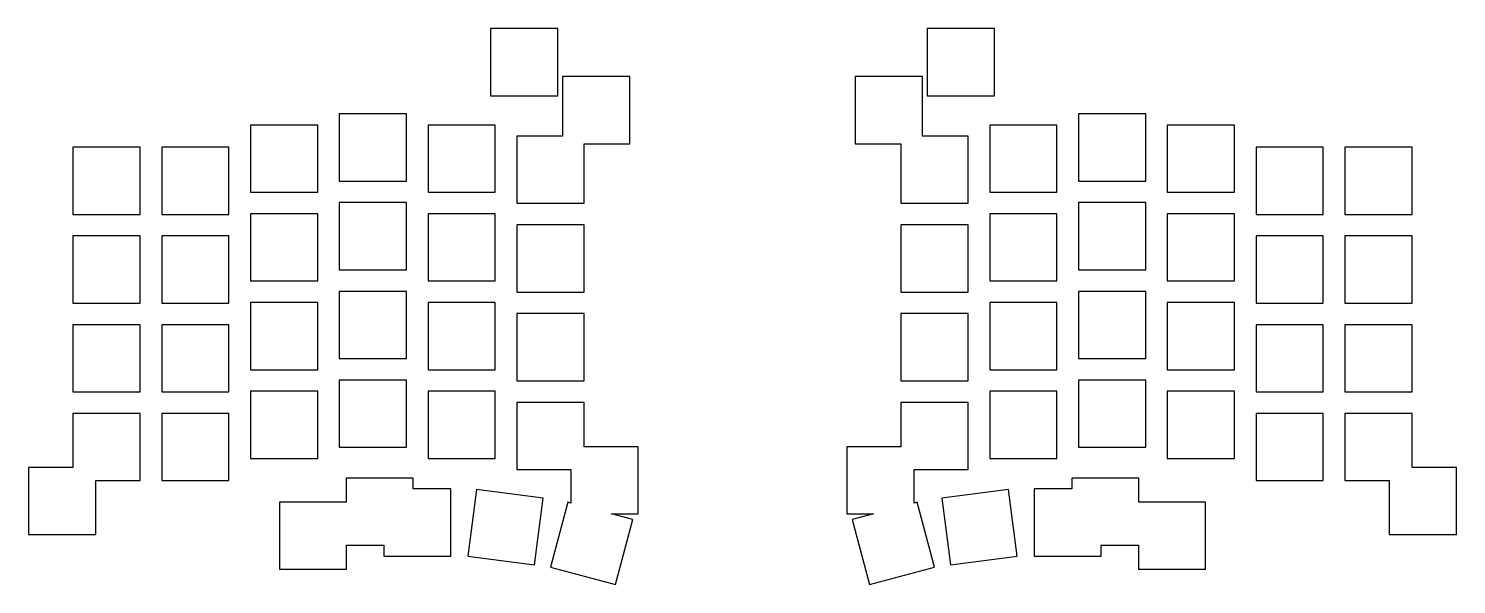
# Model space of a CAD drawing. Header units: millimetres. Extents: x 84 to 381, y -149 to -33.
import ezdxf

# ---------------------------------------------------------------- set-up
doc = ezdxf.new("R2010")
doc.units = ezdxf.units.MM

msp = doc.modelspace()

# ---------------------------------------------------------------- linework, layer by layer
for p, q in [((194, -32.77), (180, -32.77)), ((180, -32.77), (180, -46.77)), ((194, -46.77), (194, -32.77)), ((285, -32.77), (271, -32.77)), ((271, -32.77), (271, -46.77)), ((285, -46.77), (285, -32.77)), ((209, -42.77), (195, -42.77)), ((195, -42.77), (195, -55.19)), ((209, -56.77), (209, -42.77)), ((270, -42.77), (256, -42.77)), ((256, -42.77), (256, -56.77)), ((270, -55.19), (270, -42.77)), ((180, -46.77), (194, -46.77)), ((271, -46.77), (285, -46.77)), ((162.5, -50.56), (148.5, -50.56)), ((148.5, -50.56), (148.5, -64.56)), ((162.5, -64.56), (162.5, -50.56)), ((316.5, -50.56), (302.5, -50.56)), ((302.5, -50.56), (302.5, -64.56)), ((316.5, -64.56), (316.5, -50.56)), ((144, -52.88), (130, -52.88)), ((130, -52.88), (130, -66.88)), ((144, -66.88), (144, -52.88)), ((181, -52.88), (167, -52.88)), ((167, -52.88), (167, -66.88)), ((181, -66.88), (181, -52.88)), ((298, -52.88), (284, -52.88)), ((284, -52.88), (284, -66.88)), ((298, -66.88), (298, -52.88)), ((335, -52.88), (321, -52.88)), ((321, -52.88), (321, -66.88)), ((335, -66.88), (335, -52.88)), ((195, -55.19), (185.5, -55.19)), ((185.5, -55.19), (185.5, -69.19)), ((279.5, -55.19), (270, -55.19)), ((279.5, -69.19), (279.5, -55.19)), ((107, -57.5), (93, -57.5)), ((93, -57.5), (93, -71.5)), ((107, -71.5), (107, -57.5)), ((125.5, -57.5), (111.5, -57.5)), ((111.5, -57.5), (111.5, -71.5)), ((125.5, -71.5), (125.5, -57.5)), ((199.5, -69.19), (199.5, -56.77)), ((199.5, -56.77), (209, -56.77)), ((256, -56.77), (265.5, -56.77)), ((265.5, -56.77), (265.5, -69.19)), ((353.5, -57.5), (339.5, -57.5)), ((339.5, -57.5), (339.5, -71.5)), ((353.5, -71.5), (353.5, -57.5)), ((372, -57.5), (358, -57.5)), ((358, -57.5), (358, -71.5)), ((372, -71.5), (372, -57.5)), ((148.5, -64.56), (162.5, -64.56)), ((302.5, -64.56), (316.5, -64.56)), ((130, -66.88), (144, -66.88)), ((167, -66.88), (181, -66.88)), ((284, -66.88), (298, -66.88)), ((321, -66.88), (335, -66.88)), ((144, -71.38), (130, -71.38)), ((130, -71.38), (130, -85.38)), ((144, -85.38), (144, -71.38)), ((162.5, -69.06), (148.5, -69.06)), ((148.5, -69.06), (148.5, -83.06)), ((162.5, -83.06), (162.5, -69.06)), ((181, -71.38), (167, -71.38)), ((167, -71.38), (167, -85.38)), ((181, -85.38), (181, -71.38)), ((185.5, -69.19), (199.5, -69.19)), ((265.5, -69.19), (279.5, -69.19)), ((298, -71.38), (284, -71.38)), ((284, -71.38), (284, -85.38)), ((298, -85.38), (298, -71.38)), ((316.5, -69.06), (302.5, -69.06)), ((302.5, -69.06), (302.5, -83.06)), ((316.5, -83.06), (316.5, -69.06)), ((335, -71.38), (321, -71.38)), ((321, -71.38), (321, -85.38)), ((335, -85.38), (335, -71.38)), ((93, -71.5), (107, -71.5)), ((111.5, -71.5), (125.5, -71.5)), ((199.5, -73.69), (185.5, -73.69)), ((185.5, -73.69), (185.5, -87.69)), ((199.5, -87.69), (199.5, -73.69)), ((279.5, -73.69), (265.5, -73.69)), ((265.5, -73.69), (265.5, -87.69)), ((279.5, -87.69), (279.5, -73.69)), ((339.5, -71.5), (353.5, -71.5)), ((358, -71.5), (372, -71.5)), ((107, -76), (93, -76)), ((93, -76), (93, -90)), ((107, -90), (107, -76)), ((125.5, -76), (111.5, -76)), ((111.5, -76), (111.5, -90)), ((125.5, -90), (125.5, -76)), ((353.5, -76), (339.5, -76)), ((339.5, -76), (339.5, -90)), ((353.5, -90), (353.5, -76)), ((372, -76), (358, -76)), ((358, -76), (358, -90)), ((372, -90), (372, -76)), ((148.5, -83.06), (162.5, -83.06)), ((302.5, -83.06), (316.5, -83.06)), ((130, -85.38), (144, -85.38)), ((167, -85.38), (181, -85.38)), ((284, -85.38), (298, -85.38)), ((321, -85.38), (335, -85.38)), ((162.5, -87.56), (148.5, -87.56)), ((148.5, -87.56), (148.5, -101.56)), ((162.5, -101.56), (162.5, -87.56)), ((185.5, -87.69), (199.5, -87.69)), ((265.5, -87.69), (279.5, -87.69)), ((316.5, -87.56), (302.5, -87.56)), ((302.5, -87.56), (302.5, -101.56)), ((316.5, -101.56), (316.5, -87.56)), ((93, -90), (107, -90)), ((111.5, -90), (125.5, -90)), ((144, -89.88), (130, -89.88)), ((130, -89.88), (130, -103.88)), ((144, -103.88), (144, -89.88)), ((181, -89.88), (167, -89.88)), ((167, -89.88), (167, -103.88)), ((181, -103.88), (181, -89.88)), ((199.5, -92.19), (185.5, -92.19)), ((185.5, -92.19), (185.5, -106.19)), ((199.5, -106.19), (199.5, -92.19)), ((279.5, -92.19), (265.5, -92.19)), ((265.5, -92.19), (265.5, -106.19)), ((279.5, -106.19), (279.5, -92.19)), ((298, -89.88), (284, -89.88)), ((284, -89.88), (284, -103.88)), ((298, -103.88), (298, -89.88)), ((335, -89.88), (321, -89.88)), ((321, -89.88), (321, -103.88)), ((335, -103.88), (335, -89.88)), ((339.5, -90), (353.5, -90)), ((358, -90), (372, -90)), ((107, -94.5), (93, -94.5)), ((93, -94.5), (93, -108.5)), ((107, -108.5), (107, -94.5)), ((125.5, -94.5), (111.5, -94.5)), ((111.5, -94.5), (111.5, -108.5)), ((125.5, -108.5), (125.5, -94.5)), ((353.5, -94.5), (339.5, -94.5)), ((339.5, -94.5), (339.5, -108.5)), ((353.5, -108.5), (353.5, -94.5)), ((372, -94.5), (358, -94.5)), ((358, -94.5), (358, -108.5)), ((372, -108.5), (372, -94.5)), ((130, -103.88), (144, -103.88)), ((148.5, -101.56), (162.5, -101.56)), ((167, -103.88), (181, -103.88)), ((284, -103.88), (298, -103.88)), ((302.5, -101.56), (316.5, -101.56)), ((321, -103.88), (335, -103.88)), ((162.5, -106.06), (148.5, -106.06)), ((148.5, -106.06), (148.5, -120.06)), ((162.5, -120.06), (162.5, -106.06)), ((185.5, -106.19), (199.5, -106.19)), ((265.5, -106.19), (279.5, -106.19)), ((316.5, -106.06), (302.5, -106.06)), ((302.5, -106.06), (302.5, -120.06)), ((316.5, -120.06), (316.5, -106.06)), ((93, -108.5), (107, -108.5)), ((111.5, -108.5), (125.5, -108.5)), ((144, -108.38), (130, -108.38)), ((130, -108.38), (130, -122.38)), ((144, -122.38), (144, -108.38)), ((181, -108.38), (167, -108.38)), ((167, -108.38), (167, -122.38)), ((181, -122.38), (181, -108.38)), ((298, -108.38), (284, -108.38)), ((284, -108.38), (284, -122.38)), ((298, -122.38), (298, -108.38)), ((335, -108.38), (321, -108.38)), ((321, -108.38), (321, -122.38)), ((335, -122.38), (335, -108.38)), ((339.5, -108.5), (353.5, -108.5)), ((358, -108.5), (372, -108.5)), ((107, -113), (93, -113)), ((93, -113), (93, -124.25)), ((107, -127), (107, -113)), ((125.5, -113), (111.5, -113)), ((111.5, -113), (111.5, -127)), ((125.5, -127), (125.5, -113)), ((199.5, -110.69), (185.5, -110.69)), ((185.5, -110.69), (185.5, -124.69)), ((199.5, -119.94), (199.5, -110.69)), ((279.5, -110.69), (265.5, -110.69)), ((265.5, -110.69), (265.5, -119.94)), ((279.5, -124.69), (279.5, -110.69)), ((353.5, -113), (339.5, -113)), ((339.5, -113), (339.5, -127)), ((353.5, -127), (353.5, -113)), ((372, -113), (358, -113)), ((358, -113), (358, -127)), ((372, -124.25), (372, -113)), ((148.5, -120.06), (162.5, -120.06)), ((210.75, -119.94), (199.5, -119.94)), ((210.75, -133.94), (210.75, -119.94)), ((265.5, -119.94), (254.25, -119.94)), ((254.25, -119.94), (254.25, -133.94)), ((302.5, -120.06), (316.5, -120.06)), ((93, -124.25), (83.75, -124.25)), ((83.75, -124.25), (83.75, -138.25)), ((130, -122.38), (144, -122.38)), ((167, -122.38), (181, -122.38)), ((185.5, -124.69), (196.75, -124.69)), ((196.75, -124.69), (196.75, -131.67)), ((268.25, -124.69), (279.5, -124.69)), ((268.25, -131.67), (268.25, -124.69)), ((284, -122.38), (298, -122.38)), ((321, -122.38), (335, -122.38)), ((381.25, -124.25), (372, -124.25)), ((381.25, -138.25), (381.25, -124.25)), ((97.75, -127), (107, -127)), ((97.75, -138.25), (97.75, -127)), ((111.5, -127), (125.5, -127)), ((163.89, -126.47), (149.89, -126.47)), ((149.89, -126.47), (149.89, -131.47)), ((163.89, -128.72), (163.89, -126.47)), ((315.11, -126.47), (301.11, -126.47)), ((301.11, -126.47), (301.11, -128.72)), ((315.11, -131.47), (315.11, -126.47)), ((339.5, -127), (353.5, -127)), ((358, -127), (367.25, -127)), ((367.25, -127), (367.25, -138.25)), ((171.75, -128.72), (163.89, -128.72)), ((171.75, -142.72), (171.75, -128.72)), ((177.09, -128.86), (175.27, -142.74)), ((190.97, -130.69), (177.09, -128.86)), ((189.15, -144.57), (190.97, -130.69)), ((287.91, -128.86), (274.03, -130.69)), ((274.03, -130.69), (275.85, -144.57)), ((289.73, -142.74), (287.91, -128.86)), ((301.11, -128.72), (293.25, -128.72)), ((293.25, -128.72), (293.25, -142.72)), ((149.89, -131.47), (136, -131.47)), ((136, -131.47), (136, -145.47)), ((196.12, -131.5), (192.5, -145.02)), ((196.75, -131.67), (196.12, -131.5)), ((268.88, -131.5), (268.25, -131.67)), ((272.5, -145.02), (268.88, -131.5)), ((329, -131.47), (315.11, -131.47)), ((329, -145.47), (329, -131.47)), ((209.65, -135.12), (205.23, -133.94)), ((205.23, -133.94), (210.75, -133.94)), ((206.02, -148.64), (209.65, -135.12)), ((254.25, -133.94), (259.77, -133.94)), ((259.77, -133.94), (255.35, -135.12)), ((255.35, -135.12), (258.98, -148.64)), ((83.75, -138.25), (97.75, -138.25)), ((367.25, -138.25), (381.25, -138.25)), ((150, -145.47), (150, -140.47)), ((150, -140.47), (157.75, -140.47)), ((157.75, -140.47), (157.75, -142.72)), ((157.75, -142.72), (171.75, -142.72)), ((175.27, -142.74), (189.15, -144.57)), ((275.85, -144.57), (289.73, -142.74)), ((293.25, -142.72), (307.25, -142.72)), ((307.25, -142.72), (307.25, -140.47)), ((307.25, -140.47), (315, -140.47)), ((315, -140.47), (315, -145.47)), ((136, -145.47), (150, -145.47)), ((192.5, -145.02), (206.02, -148.64)), ((258.98, -148.64), (272.5, -145.02)), ((315, -145.47), (329, -145.47))]:
    msp.add_line(p, q)

doc.saveas('drawing.dxf')
